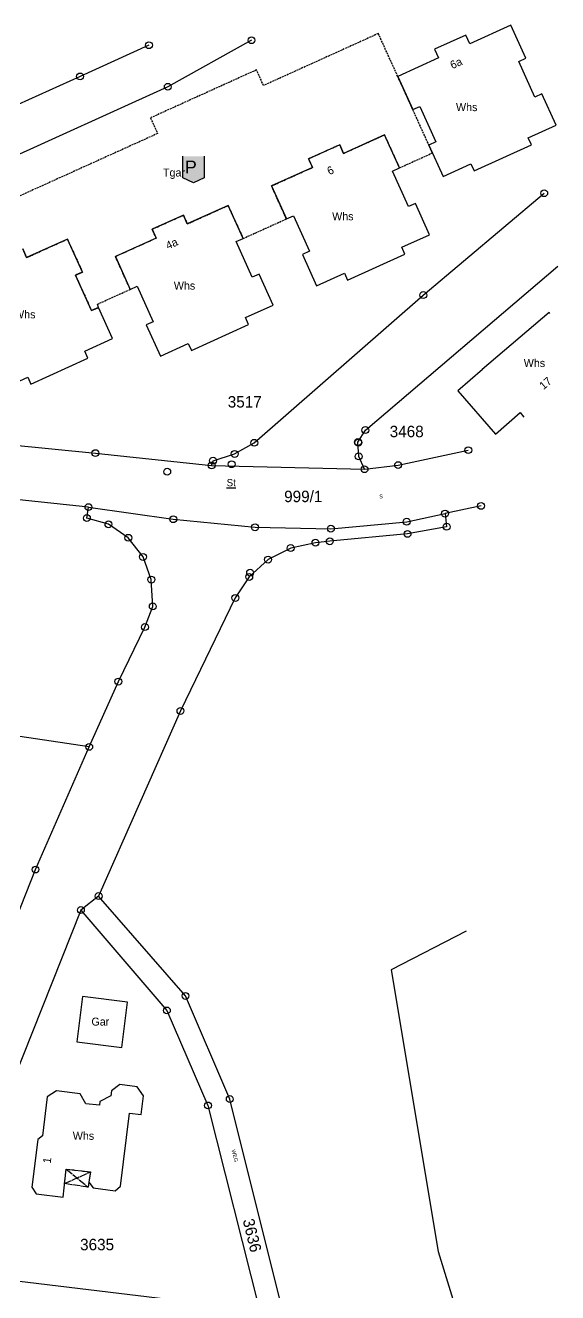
# Model space of a CAD drawing. Extents: x 2 to 3400072, y 373 to 5275873.
# Drawn here: x 3400002.1 to 3400071.9, y 5275706.7 to 5275872.9 of the extents above; entities that cross this region are included whole.
import ezdxf

# ---------------------------------------------------------------- set-up
doc = ezdxf.new("R2010")
doc.units = 0
for name, pattern in [('1600_2028', [0]), ('1600_2031', [1.5, 1, 0, 0, -0.5]), ('1600_2032', [0.5, 0.25, 0, 0, -0.25]), ('1600_2505', [0]), ('1600_2515', [0])]:
    doc.linetypes.add(name, pattern=pattern)
doc.layers.get('0').update_dxf_attribs({"color": 1, "linetype": 'CONTINUOUS'})
for name, color, linetype in [('FLURSTÜCKE_GRENZPUNKTE', 255, 'CONTINUOUS'), ('GEBÄUDE', 255, 'CONTINUOUS'), ('LAGEBEZEICHNUNGEN', 255, 'CONTINUOUS'), ('MIGRATIONSOBJEKTE', 7, 'CONTINUOUS'), ('PUNKTTEXTE_VERMARKUNG', 7, 'CONTINUOUS'), ('VEGETATION', 255, 'CONTINUOUS'), ('VERKEHR', 255, 'CONTINUOUS')]:
    doc.layers.add(name, color=color, linetype=linetype)
doc.styles.add('ARIAL', font='txt')
doc.styles.add('FLURSTÜCKSNUMMER_-_K_10_70', font='txt')
doc.styles.add('FLURSTÜCKSNUMMER__SCHRÄGST', font='txt')
doc.styles.add('GEBÄUDEFUNKTION__NUR_BW_', font='txt')
doc.styles.add('PUNKTZUSATZ_VERMARKUNG_APV', font='txt')
doc.styles.add('SONSTIGER_TEXT__BEZEICHNUN', font='txt')
doc.styles.add('TEXTART_7900', font='txt')

# ---------------------------------------------------------------- blocks, each defined once
blk = doc.blocks.new('*U24')
at = {"color": 7, "linetype": 'CONTINUOUS'}
for p, q in [((-0.38168, -0.290077), (-0.38168, 0.473282)), ((0.38168, 0.473282), (0.38168, -0.290077)), ((0, -0.473282), (-0.38168, -0.290077)), ((0.38168, -0.290077), (0, -0.473282))]:
    blk.add_line(p, q, dxfattribs=at)
at = {"color": 7, "linetype": 'CONTINUOUS', "extrusion": (0, 0, -1)}
for points in [[(0.38168, 0.473282), (-0.38168, -0.290077), (0.38168, -0.290077)], [(0.38168, 0.473282), (-0.38168, 0.473282), (-0.38168, -0.290077)], [(0.38168, -0.290077), (-0.38168, -0.290077), (0, -0.473282)]]:
    blk.add_solid(points, dxfattribs=at)
blk = doc.blocks.new('*U25')
at = {"color": 7, "linetype": 'BYBLOCK', "style": 'ARIAL'}
blk.add_text('P', height=0.458, dxfattribs=at).set_placement((-0.309, -0.137))
blk = doc.blocks.new('TIEFGARAGE')
at = {"color": 7, "const_width": 0.000005}
blk.add_lwpolyline([(-0.38168, -0.290077), (-0.38168, 0.473282), (0.38168, 0.473282), (0.38168, -0.290077), (0, -0.473282), (-0.38168, -0.290077)], dxfattribs=at)
at = {"color": 7, "linetype": 'CONTINUOUS'}
blk.add_blockref('*U24', (0, 0), dxfattribs=at)
at = {"layer": 'VERKEHR', "color": 44, "linetype": 'BYBLOCK'}
blk.add_blockref('*U25', (0, 0), dxfattribs=at)
blk = doc.blocks.new('GRENZPUNKT_MIT_ABMARKUNG__')
at = {"color": 0}
blk.add_circle((0, 0), 0.5, dxfattribs=at)
blk = doc.blocks.new('*U41')
at = {"layer": 'GEBÄUDE', "color": 7, "linetype": 'BYBLOCK', "style": 'GEBÄUDEFUNKTION__NUR_BW_'}
blk.add_text('Whs', height=1.05, rotation=0.0091, dxfattribs=at).set_placement((3400008.3, 5275726.72))
blk = doc.blocks.new('*U55')
at = {"layer": 'GEBÄUDE', "color": 7, "linetype": 'BYBLOCK', "style": 'GEBÄUDEFUNKTION__NUR_BW_'}
blk.add_text('Whs', height=1.05, rotation=0.0091, dxfattribs=at).set_placement((3400058.58, 5275861.68))
blk = doc.blocks.new('*U56')
at = {"layer": 'GEBÄUDE', "color": 7, "linetype": 'BYBLOCK', "style": 'GEBÄUDEFUNKTION__NUR_BW_'}
blk.add_text('Whs', height=1.05, rotation=0.0091, dxfattribs=at).set_placement((3400042.33, 5275847.36))
blk = doc.blocks.new('*U58')
at = {"layer": 'GEBÄUDE', "color": 7, "linetype": 'BYBLOCK', "style": 'GEBÄUDEFUNKTION__NUR_BW_'}
blk.add_text('Whs', height=1.05, rotation=0.0091, dxfattribs=at).set_placement((3400000.6, 5275834.49))
blk = doc.blocks.new('*U59')
at = {"layer": 'GEBÄUDE', "color": 7, "linetype": 'BYBLOCK', "style": 'GEBÄUDEFUNKTION__NUR_BW_'}
blk.add_text('Whs', height=1.05, rotation=0.0091, dxfattribs=at).set_placement((3400021.56, 5275838.26))
blk = doc.blocks.new('*U60')
at = {"layer": 'GEBÄUDE', "color": 7, "linetype": 'BYBLOCK', "style": 'GEBÄUDEFUNKTION__NUR_BW_'}
blk.add_text('Whs', height=1.05, rotation=0.0091, dxfattribs=at).set_placement((3400067.47, 5275828.11))
blk = doc.blocks.new('*U77')
at = {"layer": 'GEBÄUDE', "color": 7, "linetype": 'BYBLOCK', "style": 'GEBÄUDEFUNKTION__NUR_BW_'}
blk.add_text('Gar', height=1.05, rotation=0.0091, dxfattribs=at).set_placement((3400010.75, 5275741.7))
blk = doc.blocks.new('*U82')
at = {"layer": 'GEBÄUDE', "color": 7, "linetype": 'BYBLOCK', "style": 'GEBÄUDEFUNKTION__NUR_BW_'}
blk.add_text('Tgar', height=1.05, rotation=0.0091, dxfattribs=at).set_placement((3400020.14, 5275853.1))
blk = doc.blocks.new('*U102')
at = {"layer": 'LAGEBEZEICHNUNGEN', "color": 7, "linetype": 'BYBLOCK', "style": 'SONSTIGER_TEXT__BEZEICHNUN'}
blk.add_text('1', height=1.05, rotation=82.8715, dxfattribs=at).set_placement((3400005.4, 5275723.58))
blk = doc.blocks.new('*U114')
at = {"layer": 'LAGEBEZEICHNUNGEN', "color": 7, "linetype": 'BYBLOCK', "style": 'SONSTIGER_TEXT__BEZEICHNUN'}
blk.add_text('6a', height=1.05, rotation=24.369, dxfattribs=at).set_placement((3400058.1, 5275867.17))
blk = doc.blocks.new('*U115')
at = {"layer": 'LAGEBEZEICHNUNGEN', "color": 7, "linetype": 'BYBLOCK', "style": 'SONSTIGER_TEXT__BEZEICHNUN'}
blk.add_text('6', height=1.05, rotation=24.2709, dxfattribs=at).set_placement((3400041.96, 5275853.27))
blk = doc.blocks.new('*U118')
at = {"layer": 'LAGEBEZEICHNUNGEN', "color": 7, "linetype": 'BYBLOCK', "style": 'SONSTIGER_TEXT__BEZEICHNUN'}
blk.add_text('4a', height=1.05, rotation=24.2726, dxfattribs=at).set_placement((3400020.79, 5275843.5))
blk = doc.blocks.new('*U119')
at = {"layer": 'LAGEBEZEICHNUNGEN', "color": 7, "linetype": 'BYBLOCK', "style": 'SONSTIGER_TEXT__BEZEICHNUN'}
blk.add_text('17', height=1.05, rotation=40.2689, dxfattribs=at).set_placement((3400070.06, 5275825.07))
blk = doc.blocks.new('*U153')
at = {"layer": 'VERKEHR', "color": 7, "linetype": 'BYBLOCK', "style": 'TEXTART_7900'}
blk.add_text('WEG', height=0.5, rotation=283.6337, dxfattribs=at).set_placement((3400029.13, 5275725.38))
blk = doc.blocks.new('*U171')
at = {"layer": 'VERKEHR', "color": 7, "linetype": 'BYBLOCK', "style": 'TEXTART_7900'}
blk.add_text('S', height=0.5, rotation=0.0091, dxfattribs=at).set_placement((3400048.52, 5275810.88))
blk = doc.blocks.new('*U197')
at = {"layer": 'FLURSTÜCKE_GRENZPUNKTE', "color": 7, "linetype": 'BYBLOCK', "style": 'FLURSTÜCKSNUMMER_-_K_10_70'}
blk.add_text('3636', height=1.5, rotation=283.6328, dxfattribs=at).set_placement((3400030.59, 5275716.18))
blk = doc.blocks.new('*U198')
at = {"layer": 'FLURSTÜCKE_GRENZPUNKTE', "color": 7, "linetype": 'BYBLOCK', "style": 'FLURSTÜCKSNUMMER_-_K_10_70'}
blk.add_text('3635', height=1.5, rotation=0.0091, dxfattribs=at).set_placement((3400009.26, 5275712.23))
blk = doc.blocks.new('*U211')
at = {"layer": 'FLURSTÜCKE_GRENZPUNKTE', "color": 7, "linetype": 'BYBLOCK', "style": 'FLURSTÜCKSNUMMER_-_K_10_70'}
blk.add_text('3517', height=1.5, rotation=0.0091, dxfattribs=at).set_placement((3400028.63, 5275822.79))
blk = doc.blocks.new('*U212')
at = {"layer": 'FLURSTÜCKE_GRENZPUNKTE', "color": 7, "linetype": 'BYBLOCK', "style": 'FLURSTÜCKSNUMMER_-_K_10_70'}
blk.add_text('3468', height=1.5, rotation=0.0091, dxfattribs=at).set_placement((3400049.88, 5275818.9))
blk = doc.blocks.new('*U215')
at = {"layer": 'FLURSTÜCKE_GRENZPUNKTE', "color": 7, "linetype": 'BYBLOCK', "style": 'FLURSTÜCKSNUMMER__SCHRÄGST'}
blk.add_text('999/1', height=1.5, rotation=0.0091, dxfattribs=at).set_placement((3400036.03, 5275810.38))
blk = doc.blocks.new('*U548')
at = {"layer": 'PUNKTTEXTE_VERMARKUNG', "color": 7, "linetype": 'BYBLOCK', "style": 'PUNKTZUSATZ_VERMARKUNG_APV'}
blk.add_text('%%USt', height=0.95, rotation=0.0091, dxfattribs=at).set_placement((3400028.49, 5275812.46))

msp = doc.modelspace()

# ---------------------------------------------------------------- linework, layer by layer
at = {"layer": 'FLURSTÜCKE_GRENZPUNKTE', "color": 7, "linetype": '1600_2028'}
for p, q in [((3400018.3, 5275870.33), (3400009.25, 5275866.23)), ((3400031.75, 5275870.99), (3400020.77, 5275864.87)), ((3400020.77, 5275864.87), (3399978.39, 5275845.67)), ((3400009.25, 5275866.23), (3399985.51, 5275855.49)), ((3400054.29, 5275837.55), (3400070.15, 5275850.91)), ((3400046.69, 5275819.84), (3400071.92, 5275841.35)), ((3400032.11, 5275818.17), (3400054.29, 5275837.55)), ((3400045.72, 5275818.27), (3400046.69, 5275819.84)), ((3400045.82, 5275816.39), (3400045.72, 5275818.27)), ((3399999.84, 5275817.94), (3400011.27, 5275816.81)), ((3400011.27, 5275816.81), (3400026.52, 5275815.19)), ((3400026.71, 5275815.82), (3400029.53, 5275816.7)), ((3400029.53, 5275816.7), (3400032.11, 5275818.17)), ((3400050.99, 5275815.24), (3400060.19, 5275817.2)), ((3400026.52, 5275815.19), (3400026.71, 5275815.82)), ((3400026.52, 5275815.19), (3400046.58, 5275814.7)), ((3400046.58, 5275814.7), (3400045.82, 5275816.39)), ((3400046.58, 5275814.7), (3400050.99, 5275815.24)), ((3400010.36, 5275809.73), (3399999.2, 5275810.91)), ((3400061.87, 5275809.89), (3400057.14, 5275808.88)), ((3400010.15, 5275808.29), (3400010.36, 5275809.73)), ((3400012.98, 5275807.47), (3400010.15, 5275808.29)), ((3400010.36, 5275809.73), (3400021.49, 5275808.14)), ((3400052.11, 5275807.81), (3400057.14, 5275808.88)), ((3400057.14, 5275808.88), (3400057.35, 5275807.16)), ((3400015.59, 5275805.7), (3400012.98, 5275807.47)), ((3400021.49, 5275808.14), (3400032.21, 5275807.08)), ((3400032.21, 5275807.08), (3400042.16, 5275806.89)), ((3400042.16, 5275806.89), (3400052.11, 5275807.81)), ((3400057.35, 5275807.16), (3400052.22, 5275806.22)), ((3400017.52, 5275803.19), (3400015.59, 5275805.7)), ((3400040.14, 5275805.06), (3400036.89, 5275804.36)), ((3400042.02, 5275805.25), (3400040.14, 5275805.06)), ((3400052.22, 5275806.22), (3400042.02, 5275805.25)), ((3400036.89, 5275804.36), (3400033.92, 5275802.84)), ((3400018.6, 5275800.21), (3400017.52, 5275803.19)), ((3400033.92, 5275802.84), (3400031.45, 5275800.56)), ((3400018.8, 5275796.7), (3400018.6, 5275800.21)), ((3400031.45, 5275800.56), (3400029.62, 5275797.81)), ((3400017.77, 5275793.99), (3400018.8, 5275796.7)), ((3400029.62, 5275797.81), (3400022.43, 5275782.99)), ((3400014.28, 5275786.84), (3400017.77, 5275793.99)), ((3400010.46, 5275778.27), (3400014.28, 5275786.84)), ((3400010.46, 5275778.27), (3399955.67, 5275786.46)), ((3400022.43, 5275782.99), (3400011.69, 5275758.7)), ((3400003.41, 5275762.18), (3400010.46, 5275778.27)), ((3399998.4, 5275749.53, 341.56), (3400003.41, 5275762.18)), ((3400011.69, 5275758.7), (3400009.36, 5275756.86)), ((3400023.09, 5275745.6), (3400011.69, 5275758.7)), ((3400009.36, 5275756.86), (3400000.49, 5275734.49)), ((3400009.36, 5275756.86), (3400020.65, 5275743.69)), ((3400028.9, 5275732.07), (3400023.09, 5275745.6)), ((3400020.65, 5275743.69), (3400026.04, 5275731.23)), ((3400038.11, 5275695.29), (3400028.9, 5275732.07)), ((3400026.04, 5275731.23), (3400032.8, 5275704.35)), ((3399991.64, 5275709.34), (3400032.8, 5275704.35))]:
    msp.add_line(p, q, dxfattribs=at)
at = {"layer": 'GEBÄUDE', "color": 7, "linetype": '1600_2032'}
for p, q in [((3400048.39, 5275871.86), (3400033.33, 5275865.04)), ((3400050.94, 5275866.23), (3400048.39, 5275871.86)), ((3400032.4, 5275867.09), (3400018.5, 5275860.79)), ((3400033.33, 5275865.04), (3400032.4, 5275867.09)), ((3400055.49, 5275856.19), (3400050.94, 5275866.23)), ((3400018.5, 5275860.79), (3400019.43, 5275858.74)), ((3400019.43, 5275858.74), (3399987.52, 5275844.3)), ((3400043.83, 5275856.14), (3400049.19, 5275858.55)), ((3400049.19, 5275858.55), (3400051.15, 5275854.23)), ((3400039.23, 5275855.43), (3400043.32, 5275857.28)), ((3400043.32, 5275857.28), (3400043.83, 5275856.14)), ((3400039.75, 5275854.29), (3400039.23, 5275855.43)), ((3400051.15, 5275854.23), (3400055.49, 5275856.19)), ((3400034.39, 5275851.87), (3400039.75, 5275854.29)), ((3400036.33, 5275847.54), (3400034.39, 5275851.87)), ((3400023.33, 5275846.89), (3400028.68, 5275849.3)), ((3400028.68, 5275849.3), (3400030.65, 5275844.97)), ((3400018.72, 5275846.19), (3400022.81, 5275848.03)), ((3400022.81, 5275848.03), (3400023.33, 5275846.89)), ((3400030.65, 5275844.97), (3400036.33, 5275847.54)), ((3400002.25, 5275842.47), (3400007.6, 5275844.89)), ((3400007.6, 5275844.89), (3400009.56, 5275840.57)), ((3400013.89, 5275842.62), (3400019.24, 5275845.03)), ((3400019.24, 5275845.03), (3400018.72, 5275846.19)), ((3400001.73, 5275843.62), (3400002.25, 5275842.47)), ((3400015.84, 5275838.3), (3400013.89, 5275842.62)), ((3400009.56, 5275840.57), (3400008.65, 5275840.16)), ((3400008.65, 5275840.16), (3400010.76, 5275835.51)), ((3400011.49, 5275836.33), (3400015.84, 5275838.3)), ((3400010.76, 5275835.51), (3400011.67, 5275835.93)), ((3400011.67, 5275835.93), (3400011.49, 5275836.33))]:
    msp.add_line(p, q, dxfattribs=at)
at = {"layer": 'GEBÄUDE', "color": 7, "linetype": '1600_2505'}
for p, q in [((3400059.88, 5275871.66), (3400055.78, 5275869.81)), ((3400060.4, 5275870.51), (3400059.88, 5275871.66)), ((3400065.76, 5275872.94), (3400060.4, 5275870.51)), ((3400067.73, 5275868.61), (3400065.76, 5275872.94)), ((3400055.78, 5275869.81), (3400056.3, 5275868.66)), ((3400056.3, 5275868.66), (3400050.94, 5275866.23)), ((3400066.82, 5275868.19), (3400067.73, 5275868.61)), ((3400068.93, 5275863.53), (3400066.82, 5275868.19)), ((3400050.94, 5275866.23), (3400052.9, 5275861.89)), ((3400069.84, 5275863.95), (3400068.93, 5275863.53)), ((3400071.7, 5275859.83), (3400069.84, 5275863.95)), ((3400052.9, 5275861.89), (3400053.82, 5275862.31)), ((3400053.82, 5275862.31), (3400055.93, 5275857.64)), ((3400068.05, 5275858.19), (3400071.7, 5275859.83)), ((3400049.19, 5275858.55), (3400043.83, 5275856.14)), ((3400051.15, 5275854.23), (3400049.19, 5275858.55)), ((3400068.47, 5275857.28), (3400068.05, 5275858.19)), ((3400043.32, 5275857.28), (3400039.23, 5275855.43)), ((3400043.83, 5275856.14), (3400043.32, 5275857.28)), ((3400055.93, 5275857.64), (3400055.02, 5275857.23)), ((3400055.02, 5275857.23), (3400056.88, 5275853.12)), ((3400060.95, 5275853.86), (3400068.47, 5275857.28)), ((3400039.23, 5275855.43), (3400039.75, 5275854.29)), ((3400056.88, 5275853.12), (3400060.53, 5275854.78)), ((3400060.53, 5275854.78), (3400060.95, 5275853.86)), ((3400039.75, 5275854.29), (3400034.39, 5275851.87)), ((3400050.24, 5275853.81), (3400051.15, 5275854.23)), ((3400052.34, 5275849.16), (3400050.24, 5275853.81)), ((3400034.39, 5275851.87), (3400036.33, 5275847.54)), ((3400028.68, 5275849.3), (3400023.33, 5275846.89)), ((3400030.65, 5275844.97), (3400028.68, 5275849.3)), ((3400053.25, 5275849.57), (3400052.34, 5275849.16)), ((3400055.1, 5275845.47), (3400053.25, 5275849.57)), ((3400022.81, 5275848.03), (3400018.72, 5275846.19)), ((3400023.33, 5275846.89), (3400022.81, 5275848.03)), ((3400036.33, 5275847.54), (3400037.24, 5275847.95)), ((3400037.24, 5275847.95), (3400039.35, 5275843.3)), ((3400007.6, 5275844.89), (3400002.25, 5275842.47)), ((3400009.56, 5275840.57), (3400007.6, 5275844.89)), ((3400019.24, 5275845.03), (3400013.89, 5275842.62)), ((3400018.72, 5275846.19), (3400019.24, 5275845.03)), ((3400029.73, 5275844.56), (3400030.65, 5275844.97)), ((3400051.46, 5275843.82), (3400055.1, 5275845.47)), ((3400002.25, 5275842.47), (3400001.73, 5275843.62)), ((3400031.84, 5275839.9), (3400029.73, 5275844.56)), ((3400039.35, 5275843.3), (3400038.44, 5275842.88)), ((3400051.87, 5275842.91), (3400051.46, 5275843.82)), ((3400013.89, 5275842.62), (3400015.84, 5275838.3)), ((3400038.44, 5275842.88), (3400040.29, 5275838.78)), ((3400044.35, 5275839.52), (3400051.87, 5275842.91)), ((3400008.65, 5275840.16), (3400009.56, 5275840.57)), ((3400010.76, 5275835.51), (3400008.65, 5275840.16)), ((3400032.75, 5275840.31), (3400031.84, 5275839.9)), ((3400034.59, 5275836.23), (3400032.75, 5275840.31)), ((3400040.29, 5275838.78), (3400043.94, 5275840.43)), ((3400043.94, 5275840.43), (3400044.35, 5275839.52)), ((3400015.84, 5275838.3), (3400016.75, 5275838.71)), ((3400016.75, 5275838.71), (3400018.85, 5275834.05)), ((3400011.67, 5275835.93), (3400010.76, 5275835.51)), ((3400013.52, 5275831.84), (3400011.67, 5275835.93)), ((3400030.95, 5275834.59), (3400034.59, 5275836.23)), ((3400070.81, 5275835.24), (3400062.03, 5275827.8)), ((3400070.91, 5275835.13), (3400070.81, 5275835.24)), ((3400018.85, 5275834.05), (3400017.94, 5275833.64)), ((3400017.94, 5275833.64), (3400019.79, 5275829.55)), ((3400023.86, 5275830.29), (3400031.36, 5275833.68)), ((3400031.36, 5275833.68), (3400030.95, 5275834.59)), ((3400009.88, 5275830.18), (3400013.52, 5275831.84)), ((3400010.29, 5275829.28), (3400009.88, 5275830.18)), ((3400019.79, 5275829.55), (3400023.45, 5275831.2)), ((3400023.45, 5275831.2), (3400023.86, 5275830.29)), ((3400002.8, 5275825.88), (3400010.29, 5275829.28)), ((3399998.73, 5275825.13), (3400002.39, 5275826.78)), ((3400002.39, 5275826.78), (3400002.8, 5275825.88)), ((3400062.05, 5275827.78), (3400058.83, 5275824.98)), ((3400062.03, 5275827.8), (3400062.05, 5275827.78)), ((3400058.83, 5275824.98), (3400063.76, 5275819.32)), ((3400063.76, 5275819.32), (3400066.98, 5275822.12)), ((3400066.98, 5275822.12), (3400067.49, 5275821.54)), ((3400009.56, 5275745.53), (3400008.83, 5275739.58)), ((3400015.47, 5275744.76), (3400009.56, 5275745.53)), ((3400014.75, 5275738.82), (3400015.47, 5275744.76)), ((3400008.83, 5275739.58), (3400014.75, 5275738.82)), ((3400014.49, 5275733.99), (3400013.37, 5275733.15)), ((3400016.77, 5275733.68), (3400014.49, 5275733.99)), ((3400017.59, 5275732.49), (3400016.77, 5275733.68)), ((3400004.95, 5275732.35), (3400004.31, 5275727.26)), ((3400006.15, 5275733.13), (3400004.95, 5275732.35)), ((3400009.26, 5275732.74), (3400006.15, 5275733.13)), ((3400010.01, 5275731.45), (3400009.26, 5275732.74)), ((3400011.86, 5275731.76), (3400011.8, 5275731.25)), ((3400013.28, 5275732.51), (3400011.86, 5275731.76)), ((3400013.37, 5275733.15), (3400013.28, 5275732.51)), ((3400017.28, 5275730.04), (3400017.59, 5275732.49)), ((3400011.8, 5275731.25), (3400010.01, 5275731.45)), ((3400014.57, 5275720.64), (3400015.74, 5275730.21)), ((3400015.74, 5275730.21), (3400017.28, 5275730.04)), ((3400003.7, 5275726.76), (3400002.91, 5275720.52)), ((3400004.31, 5275727.26), (3400003.7, 5275726.76)), ((3400007.03, 5275719.18), (3400007.45, 5275722.89)), ((3400007.45, 5275722.89), (3400010.61, 5275722.5)), ((3400010.61, 5275722.5), (3400010.42, 5275721.15)), ((3400002.91, 5275720.52), (3400003.51, 5275719.65)), ((3400010.42, 5275721.15), (3400010.97, 5275720.41)), ((3400010.97, 5275720.41), (3400013.85, 5275720.02)), ((3400013.85, 5275720.02), (3400014.57, 5275720.64)), ((3400003.51, 5275719.65), (3400007.03, 5275719.18))]:
    msp.add_line(p, q, dxfattribs=at)
at = {"layer": 'MIGRATIONSOBJEKTE', "color": 7, "linetype": '1600_2031'}
for p, q in [((3400007.23, 5275720.98), (3400007.45, 5275722.89)), ((3400007.23, 5275720.98), (3400010.61, 5275722.5)), ((3400007.45, 5275722.89), (3400010.61, 5275722.5)), ((3400007.45, 5275722.89), (3400010.34, 5275720.49)), ((3400010.61, 5275722.5), (3400010.42, 5275721.15)), ((3400010.34, 5275720.49), (3400007.23, 5275720.98)), ((3400010.42, 5275721.15), (3400010.34, 5275720.49))]:
    msp.add_line(p, q, dxfattribs=at)
at = {"layer": 'VEGETATION', "color": 253, "linetype": '1600_2515'}
for p, q in [((3400061.87, 5275809.89), (3400057.14, 5275808.88)), ((3400057.14, 5275808.88), (3400057.35, 5275807.16)), ((3400057.35, 5275807.16), (3400052.22, 5275806.22)), ((3400040.14, 5275805.06), (3400036.89, 5275804.36)), ((3400042.02, 5275805.25), (3400040.14, 5275805.06)), ((3400052.22, 5275806.22), (3400042.02, 5275805.25)), ((3400036.89, 5275804.36), (3400033.92, 5275802.84)), ((3400033.92, 5275802.84), (3400031.45, 5275800.56)), ((3400031.45, 5275800.56), (3400029.62, 5275797.81)), ((3400029.62, 5275797.81), (3400022.43, 5275782.99)), ((3400022.43, 5275782.99), (3400011.69, 5275758.7)), ((3400059.9, 5275754.08), (3400050.07, 5275749)), ((3400050.07, 5275749), (3400056.22, 5275712.08)), ((3400056.22, 5275712.08), (3400061.79, 5275694.11))]:
    msp.add_line(p, q, dxfattribs=at)
at = {"layer": 'VERKEHR', "color": 253, "linetype": '1600_2515'}
for p, q in [((3400018.3, 5275870.33), (3400009.25, 5275866.23)), ((3400009.25, 5275866.23), (3399985.51, 5275855.49)), ((3400046.69, 5275819.84), (3400071.92, 5275841.35)), ((3400045.72, 5275818.27), (3400046.69, 5275819.84)), ((3400045.82, 5275816.39), (3400045.72, 5275818.27)), ((3400026.52, 5275815.19), (3400046.58, 5275814.7)), ((3400046.58, 5275814.7), (3400045.82, 5275816.39)), ((3400010.36, 5275809.73), (3400021.49, 5275808.14)), ((3400052.11, 5275807.81), (3400057.14, 5275808.88)), ((3400021.49, 5275808.14), (3400032.21, 5275807.08)), ((3400032.21, 5275807.08), (3400042.16, 5275806.89)), ((3400042.16, 5275806.89), (3400052.11, 5275807.81)), ((3400011.69, 5275758.7), (3400009.36, 5275756.86)), ((3400023.09, 5275745.6), (3400011.69, 5275758.7)), ((3400009.36, 5275756.86), (3400020.65, 5275743.69)), ((3400028.9, 5275732.07), (3400023.09, 5275745.6)), ((3400020.65, 5275743.69), (3400026.04, 5275731.23)), ((3400038.11, 5275695.29), (3400028.9, 5275732.07)), ((3400026.04, 5275731.23), (3400032.8, 5275704.35))]:
    msp.add_line(p, q, dxfattribs=at)

# ---------------------------------------------------------------- block references
at = {"layer": 'FLURSTÜCKE_GRENZPUNKTE', "color": 7, "xscale": 0.9, "yscale": 0.9, "zscale": 0.9}
for p in [(3400031.75, 5275870.99), (3400018.3, 5275870.33), (3400009.25, 5275866.23), (3400020.77, 5275864.87), (3400070.15, 5275850.91), (3400054.29, 5275837.55), (3400046.69, 5275819.84), (3400032.11, 5275818.17), (3400045.72, 5275818.27), (3400045.77, 5275818.19), (3400011.27, 5275816.81), (3400029.53, 5275816.7), (3400045.82, 5275816.39), (3400060.19, 5275817.2), (3400026.52, 5275815.19), (3400026.71, 5275815.82), (3400029.14, 5275815.36), (3400046.58, 5275814.7), (3400050.99, 5275815.24), (3400020.69, 5275814.37), (3400010.36, 5275809.73), (3400061.87, 5275809.89), (3400010.15, 5275808.29), (3400021.49, 5275808.14), (3400052.11, 5275807.81), (3400057.14, 5275808.88), (3400012.98, 5275807.47), (3400032.21, 5275807.08), (3400042.16, 5275806.89), (3400052.22, 5275806.22), (3400057.35, 5275807.16), (3400015.59, 5275805.7), (3400040.14, 5275805.06), (3400042.02, 5275805.25), (3400017.52, 5275803.19), (3400033.92, 5275802.84), (3400036.89, 5275804.36), (3400031.57, 5275801.12), (3400018.6, 5275800.21), (3400031.45, 5275800.56), (3400029.62, 5275797.81), (3400018.8, 5275796.7), (3400017.77, 5275793.99), (3400014.28, 5275786.84), (3400022.43, 5275782.99), (3400010.46, 5275778.27), (3400003.41, 5275762.18), (3400011.69, 5275758.7), (3400009.36, 5275756.86), (3400023.09, 5275745.6), (3400020.65, 5275743.69), (3400028.9, 5275732.07), (3400026.04, 5275731.23)]:
    msp.add_blockref('GRENZPUNKT_MIT_ABMARKUNG__', p, dxfattribs=at)
at = {"layer": 'GEBÄUDE', "color": 142, "xscale": 3.7, "yscale": 3.7, "zscale": 3.7}
msp.add_blockref('TIEFGARAGE', (3400024.14, 5275854.01), dxfattribs=at)
at = {"layer": 'VERKEHR', "color": 44, "linetype": 'BYBLOCK'}
for name in ['*U114', '*U55', '*U82', '*U115', '*U56', '*U118', '*U59', '*U58', '*U60', '*U119', '*U211', '*U212', '*U548', '*U215', '*U171', '*U77', '*U41', '*U153', '*U102', '*U197', '*U198']:
    msp.add_blockref(name, (0, 0), dxfattribs=at)

doc.saveas('drawing.dxf')
